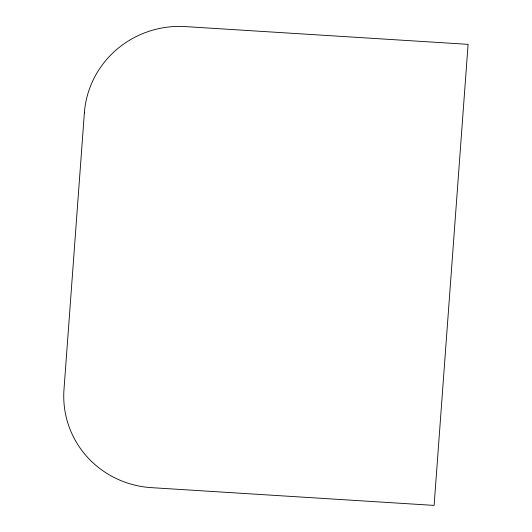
<?xml version="1.0" encoding="UTF-8"?>
<svg xmlns="http://www.w3.org/2000/svg" width="532" height="532" viewBox="0 0 532 532"><rect width="100%" height="100%" fill="white"/><g stroke="black" fill="none" stroke-linecap="round" stroke-linejoin="round"><path stroke-width="0.8" d="M84.369 112.897L63.986 389.53A94.543 92.335 -9.8 0 0 151.421 487.651L434.119 505.4L468.094 44.349L185.395 26.6A94.543 92.335 -9.8 0 0 84.369 112.897"/></g></svg>
